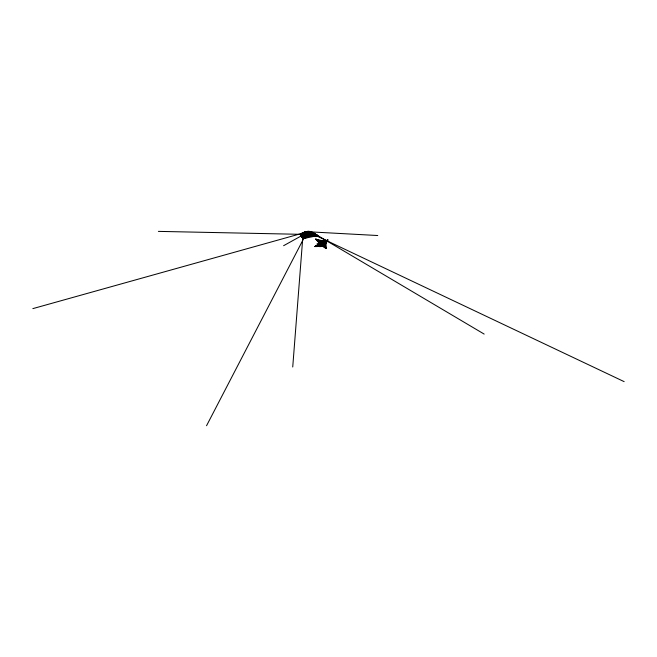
<?xml version="1.0" encoding="UTF-8"?>
<svg xmlns="http://www.w3.org/2000/svg" width="657" height="657" viewBox="0 0 657 657"><rect width="100%" height="100%" fill="white"/><g stroke="black" fill="none" stroke-linecap="round" stroke-linejoin="round"><path stroke-width="0.99" d="M292.735 366.992L302.852 236.783L302.187 235.149L300.692 234.327L158.386 231.379M206.544 425.736L304.618 236.783C307.706 233.481 312.839 234.023 316.551 235.855L624.15 381.635M32.85 308.626L301.161 233.596L303.132 234.401L304.618 236.783L302.852 236.783L302.392 235.42L300.692 234.327L301.161 233.596C306.4 230.517 312.42 231.059 317.027 235.124L484.16 334.085M306.663 232.307L307.098 231.691M301.883 234.877C305.152 231.494 310.318 230.32 314.136 233.457M302.187 235.149C304.708 232.989 308.626 230.591 311.903 232.373M301.538 234.648L306.975 231.576L309.439 231.363L310.975 232.02M302.442 235.485C305.185 233.12 309.447 230.927 312.946 232.849M301.136 234.467C304.84 230.706 311.311 230.106 314.407 235.017M302.639 235.863C306.376 232.397 313.381 230.779 316.551 235.855L317.027 235.124C312.354 232.89 306.885 233.621 302.852 236.783M305.39 236.101L306.835 235.165L306.236 234.163L304.684 232.824L303.082 232.849M300.692 234.327C303.624 231.937 308.667 230.032 310.909 234.36M302.778 236.298C306.252 233.465 311.328 232.036 315.483 234.212M302.072 234.598L300.421 235.551L303.123 238.614L318.045 235.551L313.405 233.605M306.195 232.217L307.837 231.264L310.621 232.43M302.442 237.251L312.001 234.36L316.551 235.855L309.422 236.479L304.618 238.31L301.161 235.124L302.532 235.124L300.692 235.855L302.852 238.31L309.094 236.298L317.027 235.124L314.136 234.492L302.639 237.579M283.602 245.702L302.762 235.075M306.105 231.839C308.511 230.459 311.122 232.75 312.551 234.549L310.851 234.368M303.936 232.521L306.605 231.97L309.422 234.418M306.663 231.732L308.716 231.321L311.976 232.406M301.136 236.101L303.337 235.682L301.538 236.356M301.965 233.284L306.638 231.56L309.455 231.691M306.975 234.253L308.478 234.229L312.551 235.994M301.883 236.635L302.795 236.306M302.187 236.939L304.101 236.265L305.661 237.719M302.778 237.933L315.483 234.82M307.64 234.853L308.379 234.631M312.001 234.36L312.946 234.13M306.031 231.855L306.811 231.716M302.154 233.21L304.101 233.654L305.661 235.863M309.151 234.475L309.973 234.401M304.733 232.225L306.573 232.857L308.067 234.697M310.17 231.864L377.742 235.526M309.258 231.691L309.71 231.724M314.218 234.968L315.105 235.288M314.407 235.871L310.137 234.27L305.103 235.92L306.811 237.234M310.909 236.2L307.558 234.574M312.633 232.701L313.348 233.054M309.422 236.479L306.605 234.927L305.645 235.28L308.067 236.824M314.071 233.432L315.516 234.237M308.864 231.691L309.455 232.282M327.786 239.994C325.872 245.258 319.852 246.884 314.81 246.547L324.09 241.374L327.786 239.994C325.33 244.79 319.869 246.515 314.81 246.547L327.786 239.994L322.332 244.642L314.81 246.547L321.372 243.706L327.786 239.994L322.02 244.322L314.81 246.547L321.692 244.002L327.786 239.994M325.946 243.46L323.663 245.291L319.91 246.736L316.929 244.002L323.876 240.454L326.11 242.269L326.086 248.494L321.577 245.718L315.771 239.189C318.842 240.61 324.386 239.624 325.946 243.46M322.283 241.39L315.771 239.189L326.086 248.494L324.919 243.451L322.283 241.39M321.626 241.76L315.771 239.189L326.086 248.494L324.295 243.961L321.626 241.76M321.051 242.072L315.771 239.189L321.946 243.402L326.086 248.494L323.466 244.018L321.051 242.072"/></g></svg>
